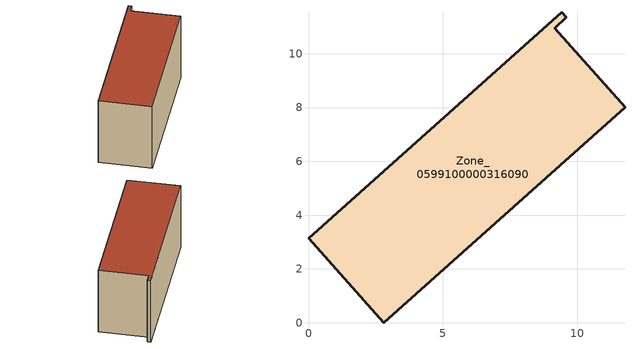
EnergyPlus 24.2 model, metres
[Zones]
Zone_0599100000316090
 floor ground (C_G): 0,3.13 9.42,11.54 9.59,11.36 9.15,10.95 11.77,8.01 2.81,0 z3.44
 wall outside (C_F): 11.77,8.01 9.15,10.95 9.59,11.36 9.42,11.54 0,3.13 2.81,0 11.77,8.01 z3.44:9.23
 roof outside (C_R): 0,3.13 2.81,0 11.77,8.01 9.15,10.95 9.59,11.36 9.42,11.54 z9.23
[BUILDING]
Pand.0599100000316090: North Axis=0; Terrain=City; Loads Convergence Tolerance Value=0.04; Temperature Convergence Tolerance Value=0.4; Solar Distribution=FullExterior; Maximum Number of Warmup Days=25; Minimum Number of Warmup Days=1
[Site:Location]
Rotterdam.The.Hague.AP_ZH_NLD Design_Conditions: Latitude=51.96; Longitude=4.45; Time Zone=1; Elevation=-4.5
[SITE:GROUNDTEMPERATURE:BUILDINGSURFACE]
18, 18, 18, 18, 18, 18, 18, 18, 18, 18, 18, 18
[MATERIAL] Thermal Absorptance=0.9; Solar Absorptance=0.7; Visible Absorptance=0.7
Name | Roughness | Thickness | Conductivity | Density | Specific Heat
G.TI.1992-2005 | MediumSmooth | 0.15 | 0.06 | 540 | 1210
F.TI.1992-2005 | Rough | 0.3 | 0.12 | 1920 | 840
R.TI.1992-2005 | MediumRough | 0.2 | 0.08 | 1500 | 1000
[CONSTRUCTION]
C_G: G.TI.1992-2005
C_F: F.TI.1992-2005
C_R: R.TI.1992-2005
[ZONE]
Zone_0599100000316090: Type=1; Multiplier=1; Ceiling Height=Autocalculate; Volume=Autocalculate; Floor Area=autocalculate; Part of Total Floor Area=Yes
[ZONEINFILTRATION:DESIGNFLOWRATE]
Infil_Zone_0599100000316090: Zone or ZoneList or Space or SpaceList=Zone_0599100000316090; Schedule=AlwaysOn; Design Flow Rate Calculation Method=Flow/Area; Flow Rate per Floor Area=0.0015; Constant Term Coefficient=1; Temperature Term Coefficient=0; Velocity Term Coefficient=0; Velocity Squared Term Coefficient=0
[HVACTEMPLATE:ZONE:IDEALLOADSAIRSYSTEM]
Zone_0599100000316090: Maximum Heating Supply Air Temperature=50; Minimum Cooling Supply Air Temperature=13; Maximum Heating Supply Air Humidity Ratio=0.0156; Minimum Cooling Supply Air Humidity Ratio=0.0077; Heating Limit=NoLimit; Cooling Limit=NoLimit; Dehumidification Control Type=ConstantSensibleHeatRatio; Cooling Sensible Heat Ratio=0.7; Dehumidification Setpoint=60; Humidification Control Type=None; Humidification Setpoint=30; Outdoor Air Method=None; Outdoor Air Flow Rate per Person=0.00944; Outdoor Air Flow Rate per Zone Floor Area=0; Outdoor Air Flow Rate per Zone=0; Demand Controlled Ventilation Type=None; Outdoor Air Economizer Type=NoEconomizer; Heat Recovery Type=None; Sensible Heat Recovery Effectiveness=0.7; Latent Heat Recovery Effectiveness=0.65
[ZONECONTROL:THERMOSTAT]
ThermostatControl_Zone_0599100000316090: Zone or ZoneList=Zone_0599100000316090; Control Type Schedule=DualSetpointControlType; Control 1=Thermostat_Zone_0599100000316090; Temperature Difference Between Cutout And Setpoint=0
[THERMOSTATSETPOINT:DUALSETPOINT]
Thermostat_Zone_0599100000316090: Heating Setpoint Temperature Schedule=HeatingSetpoint_Zone_0599100000316090; Cooling Setpoint Temperature Schedule=CoolingSetpoint_Zone_0599100000316090
[SCHEDULE:COMPACT]
HeatingSetpoint_Zone_0599100000316090: Through: 12/31, For: AllDays, Until: 24:00, 21
CoolingSetpoint_Zone_0599100000316090: Through: 12/31, For: AllDays, Until: 24:00, 24
DualSetpointControlType: Through: 12/31, For: AllDays, Until: 24:00, 4
AlwaysOn: Through: 12/31, For: AllDays, Until: 24:00, 1
